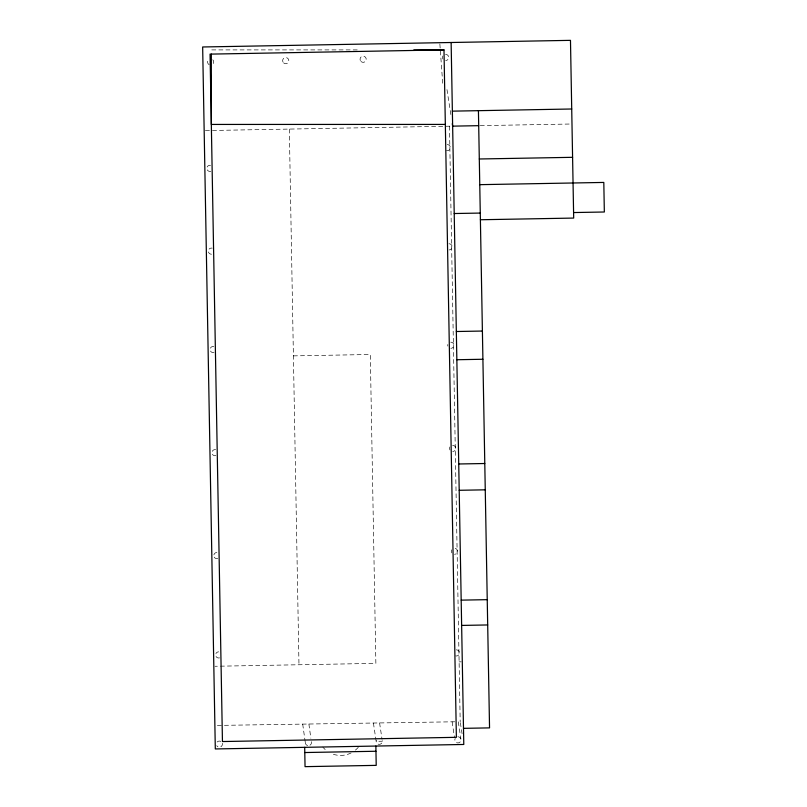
<?xml version="1.0" encoding="UTF-8"?>
<svg xmlns="http://www.w3.org/2000/svg" width="807" height="807" viewBox="0 0 807 807"><rect width="100%" height="100%" fill="white"/><g stroke="black" fill="none" stroke-linecap="round" stroke-linejoin="round"><path stroke-width="0.61" stroke-dasharray="4.04 3.03" d="M205.412 130.593L451.385 126.164M480.276 125.64L569.48 124.036M293.405 355.877L370.302 354.495L375.87 663.374L215.065 666.269M459.112 661.871L461.231 661.831M217.386 725.422L457.065 721.751M462.078 733.684L460.192 721.71L458.295 721.73L460.888 739M357.219 49.903L211.333 49.903L211.333 52.001M446.977 89.587L450.942 115.179M452.132 721.831L454.482 737.497M379.593 722.941L382.044 739.252M373.419 723.032L376.163 741.33L382.336 741.219L382.215 740.423A3.087 3.087 0 0 1 379.31 744.357A3.087 3.087 0 0 1 376.254 740.523M308.879 724.02L310.856 738.163M302.706 724.121L305.308 742.601M439.865 43.941L442.811 84.715M449.469 126.195L460.192 721.71M289.32 129.08L298.973 664.756M219.544 657.887A3.087 3.087 0 0 1 215.64 655.375A3.087 3.087 0 0 1 218.636 651.834M214.037 352.488A3.087 3.087 0 0 1 210.102 349.582A3.087 3.087 0 0 1 213.936 346.526M210.778 171.306A3.087 3.087 0 0 1 206.834 168.391A3.087 3.087 0 0 1 210.667 165.344M211.474 254.215A3.087 3.087 0 0 1 208.347 250.785A3.087 3.087 0 0 1 212.16 248.142M358.288 747.262A23.09 23.09 0 0 1 354.969 750.47M351.075 752.961A23.09 23.09 0 0 1 330.961 753.324M325.181 749.521A23.09 23.09 0 0 1 322.79 747.01M311.361 741.694A3.087 3.087 0 0 1 309.242 745.517M307.649 745.547A3.087 3.087 0 0 1 305.399 741.804M222.329 743.297A3.087 3.087 0 0 1 216.72 745.739M217.144 742.006A3.087 3.087 0 0 1 220.856 741.451M452.616 445.323A3.087 3.087 0 0 1 455.763 448.349A3.087 3.087 0 0 1 452.727 451.496M450.034 450.003A3.087 3.087 0 0 1 449.973 446.917M457.872 736.771A3.087 3.087 0 0 1 460.968 740.332A3.087 3.087 0 0 1 456.923 742.773A3.087 3.087 0 0 1 455.229 738.365M215.903 455.652A3.087 3.087 0 0 1 211.959 452.747A3.087 3.087 0 0 1 215.792 449.691M217.749 558.545A3.087 3.087 0 0 1 213.936 556.437M213.905 554.833A3.087 3.087 0 0 1 217.648 552.583M212.776 59.779A3.087 3.087 0 0 1 212.856 64.136M209.144 64.691A3.087 3.087 0 0 1 209.043 59.355M445.575 54.372A3.087 3.087 0 0 1 448.712 57.398A3.087 3.087 0 0 1 445.686 60.535M442.982 59.042A3.087 3.087 0 0 1 442.932 55.955M448.985 243.764A3.087 3.087 0 0 1 452.132 246.801A3.087 3.087 0 0 1 449.096 249.938M447.199 144.574A3.087 3.087 0 0 1 450.326 148.014A3.087 3.087 0 0 1 446.513 150.657M456.308 649.847A3.087 3.087 0 0 1 459.425 653.277A3.087 3.087 0 0 1 455.612 655.92M455.269 548.306A3.087 3.087 0 0 1 454.583 554.379M451.88 552.886A3.087 3.087 0 0 1 451.829 549.809M450.76 342.158A3.087 3.087 0 0 1 453.897 345.184A3.087 3.087 0 0 1 450.871 348.331M447.855 346.092A3.087 3.087 0 0 1 447.824 344.498M283.59 62.865A3.087 3.087 0 0 0 288.724 61.382A3.087 3.087 0 0 0 284.881 57.68A3.087 3.087 0 0 0 283.59 62.865M360.991 61.473A3.087 3.087 0 0 0 366.126 59.99A3.087 3.087 0 0 0 362.282 56.278A3.087 3.087 0 0 0 360.991 61.473"/><path stroke-width="1.21" d="M443.991 49.903L210.062 54.119L222.45 741.542L456.379 737.326L443.991 49.903L413.809 49.903M452.374 111.144L571.719 108.995M445.333 124.419L211.333 124.439L211.333 54.099M478.702 125.67L452.646 126.144L452.263 123.703M479.297 158.989L572.587 157.315M479.762 184.662L603.807 182.432L604.342 211.999L573.585 212.554M454.22 213.532L480.276 213.068M480.397 219.746L573.686 218.072L570.478 40.35L202.658 46.977L215.308 748.946L463.783 744.468L451.133 42.499M456.338 331.516L482.394 331.041M456.853 359.73L482.909 359.256M458.729 463.985L484.785 463.511M459.203 490.293L485.259 489.819M461.18 600.136L487.236 599.662M461.634 625.425L487.69 624.951M463.49 728.348L489.546 727.884L478.43 110.68M304.784 752.538L375.961 751.256M375.87 746.051L376.213 765.369L305.046 766.65L304.693 747.332"/></g></svg>
